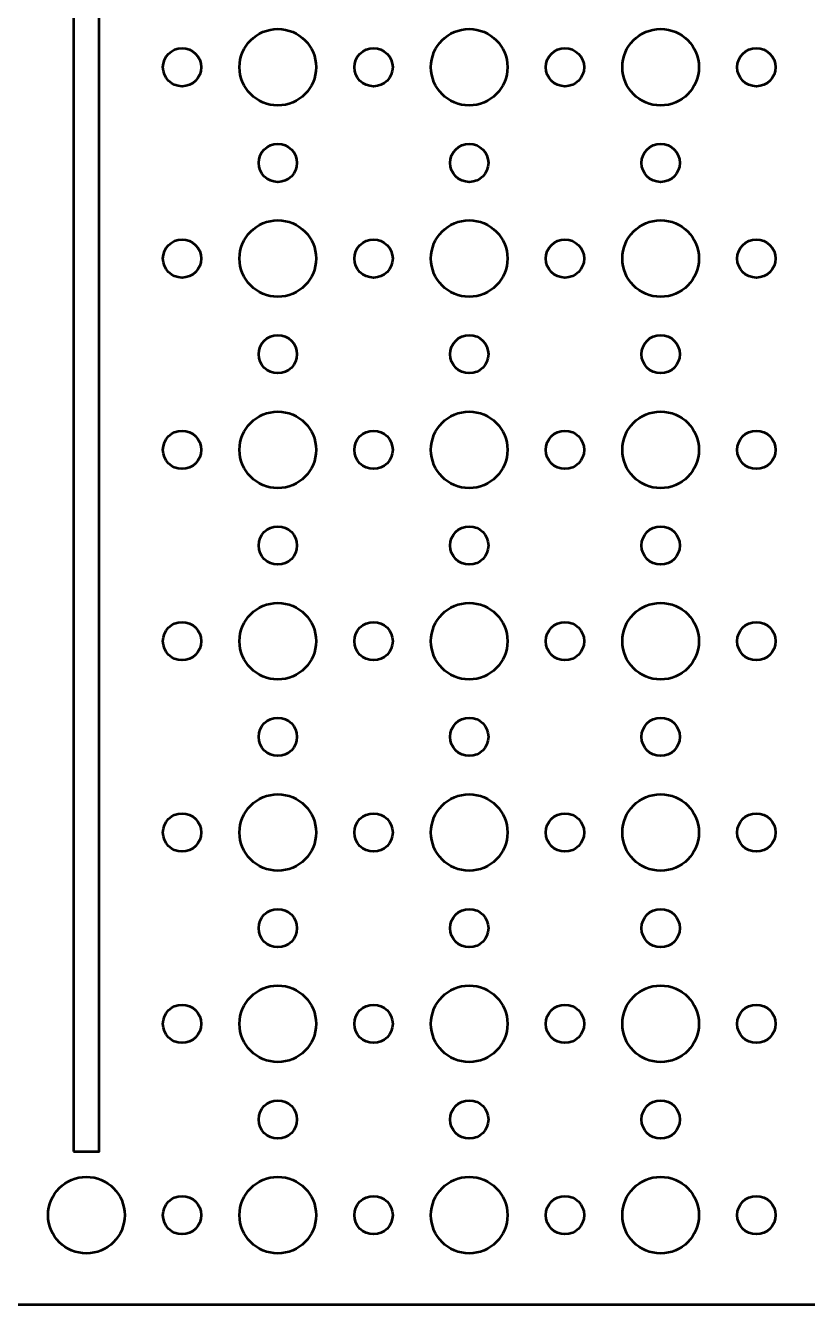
# Model space of a CAD drawing. Header units: centimetres. Extents: x -26.2 to 26.2, y -20.2 to 20.2.
# Drawn here: x -6.48 to -0.35, y -20.18 to -10.16 of the extents above; entities that cross this region are included whole.
import ezdxf

# ---------------------------------------------------------------- set-up
doc = ezdxf.new("R2010")
doc.units = ezdxf.units.CM
doc.header["$MEASUREMENT"] = 0
doc.layers.add('Layer 1', color=7, linetype='Continuous')

msp = doc.modelspace()

# ---------------------------------------------------------------- linework, layer by layer
at = {"layer": 'Layer 1', "lineweight": 53}
msp.add_lwpolyline([(-6.1, -18.98419), (-5.9, -18.98419), (-5.9, 16.01581), (-6.1, 16.01581), (-6.1, -18.98419)], close=True, dxfattribs=at)
for centre, major_axis in [((-4.49999, -10.4841), (0, 0.30001)), ((-2.99999, -10.4841), (0, 0.30001)), ((-1.49999, -10.4841), (0, 0.30001)), ((-5.25, -10.48409), (0, 0.15)), ((-3.75, -10.48409), (0, 0.15)), ((-2.25, -10.48409), (0, 0.15)), ((-0.75, -10.48409), (0, 0.15)), ((-4.5, -11.23409), (0, 0.15)), ((-3, -11.23409), (0, 0.15)), ((-1.5, -11.23409), (0, 0.15)), ((-4.49999, -11.9841), (0, 0.30001)), ((-2.99999, -11.9841), (0, 0.30001)), ((-1.49999, -11.9841), (0, 0.30001)), ((-5.25, -11.98409), (0, 0.15)), ((-3.75, -11.98409), (0, 0.15)), ((-2.25, -11.98409), (0, 0.15)), ((-0.75, -11.98409), (0, 0.15)), ((-4.5, -12.73409), (0, 0.15)), ((-3, -12.73409), (0, 0.15)), ((-1.5, -12.73409), (0, 0.15)), ((-4.49999, -13.4841), (0, 0.30001)), ((-2.99999, -13.4841), (0, 0.30001)), ((-1.49999, -13.4841), (0, 0.30001)), ((-5.25, -13.48409), (0, 0.15)), ((-3.75, -13.48409), (0, 0.15)), ((-2.25, -13.48409), (0, 0.15)), ((-0.75, -13.48409), (0, 0.15)), ((-4.5, -14.23409), (0, 0.15)), ((-3, -14.23409), (0, 0.15)), ((-1.5, -14.23409), (0, 0.15)), ((-4.49999, -14.9841), (0, 0.30001)), ((-2.99999, -14.9841), (0, 0.30001)), ((-1.49999, -14.9841), (0, 0.30001)), ((-5.25, -14.98409), (0, 0.15)), ((-3.75, -14.98409), (0, 0.15)), ((-2.25, -14.98409), (0, 0.15)), ((-0.75, -14.98409), (0, 0.15)), ((-4.5, -15.73409), (0, 0.15)), ((-3, -15.73409), (0, 0.15)), ((-1.5, -15.73409), (0, 0.15)), ((-4.49999, -16.4841), (0, 0.30001)), ((-2.99999, -16.4841), (0, 0.30001)), ((-1.49999, -16.4841), (0, 0.30001)), ((-5.25, -16.48409), (0, 0.15)), ((-3.75, -16.48409), (0, 0.15)), ((-2.25, -16.48409), (0, 0.15)), ((-0.75, -16.48409), (0, 0.15)), ((-4.5, -17.23409), (0, 0.15)), ((-3, -17.23409), (0, 0.15)), ((-1.5, -17.23409), (0, 0.15)), ((-4.49999, -17.9841), (0, 0.30001)), ((-2.99999, -17.9841), (0, 0.30001)), ((-1.49999, -17.9841), (0, 0.30001)), ((-5.25, -17.98409), (0, 0.15)), ((-3.75, -17.98409), (0, 0.15)), ((-2.25, -17.98409), (0, 0.15)), ((-0.75, -17.98409), (0, 0.15)), ((-4.5, -18.73409), (0, 0.15)), ((-3, -18.73409), (0, 0.15)), ((-1.5, -18.73409), (0, 0.15)), ((-5.99999, -19.4841), (0, 0.30001)), ((-4.49999, -19.4841), (0, 0.30001)), ((-2.99999, -19.4841), (0, 0.30001)), ((-1.49999, -19.4841), (0, 0.30001)), ((-5.25, -19.48409), (0, 0.15)), ((-3.75, -19.48409), (0, 0.15)), ((-2.25, -19.48409), (0, 0.15)), ((-0.75, -19.48409), (0, 0.15))]:
    msp.add_ellipse(centre, major_axis=major_axis, ratio=1, dxfattribs=at)
msp.add_open_spline([(-12.2, -20.18409), (-12.47614, -20.18409), (-12.7, -19.96023), (-12.7, -19.68409), (-12.7, -19.68409), (-12.7, -19.68409), (-12.7, 19.71591), (-12.7, 19.71591), (-12.7, 19.71591), (-12.7, 19.99205), (-12.47614, 20.21591), (-12.2, 20.21591), (-12.2, 20.21591), (-8.45782, 20.21591), (-2.97204, 20.21591), (0.2, 20.21591), (0.2, 20.21591), (0.47614, 20.21591), (0.7, 19.99205), (0.7, 19.71591), (0.7, 19.71591), (0.7, 19.71591), (0.7, 2.21591), (0.7, 2.21591), (0.7, 2.21591), (0.7, 2.21591), (25.7, 2.21591), (25.7, 2.21591), (25.7, 2.21591), (25.97614, 2.21591), (26.2, 1.99205), (26.2, 1.71591), (26.2, 1.71591), (26.2, 1.71591), (26.2, -4.68409), (26.2, -4.68409), (26.2, -4.68409), (26.2, -4.96023), (25.97614, -5.18409), (25.7, -5.18409), (25.7, -5.18409), (25.7, -5.18409), (0.7, -5.18409), (0.7, -5.18409), (0.7, -5.18409), (0.7, -5.18409), (0.7, -19.68409), (0.7, -19.68409), (0.7, -19.68409), (0.7, -19.96023), (0.47614, -20.18409), (0.2, -20.18409), (0.2, -20.18409), (-4.57775, -20.18409), (-7.42225, -20.18409), (-12.2, -20.18409)], degree=3, knots=[0, 0, 0, 0, 0.06666667, 0.06666667, 0.06666667, 0.06666667, 0.13333333, 0.13333333, 0.13333333, 0.13333333, 0.2, 0.2, 0.2, 0.2, 0.26666667, 0.26666667, 0.26666667, 0.26666667, 0.33333333, 0.33333333, 0.33333333, 0.33333333, 0.4, 0.4, 0.4, 0.4, 0.46666667, 0.46666667, 0.46666667, 0.46666667, 0.53333333, 0.53333333, 0.53333333, 0.53333333, 0.6, 0.6, 0.6, 0.6, 0.66666667, 0.66666667, 0.66666667, 0.66666667, 0.73333333, 0.73333333, 0.73333333, 0.73333333, 0.8, 0.8, 0.8, 0.8, 0.86666667, 0.86666667, 0.86666667, 0.86666667, 1, 1, 1, 1], dxfattribs=at)

doc.saveas('drawing.dxf')
